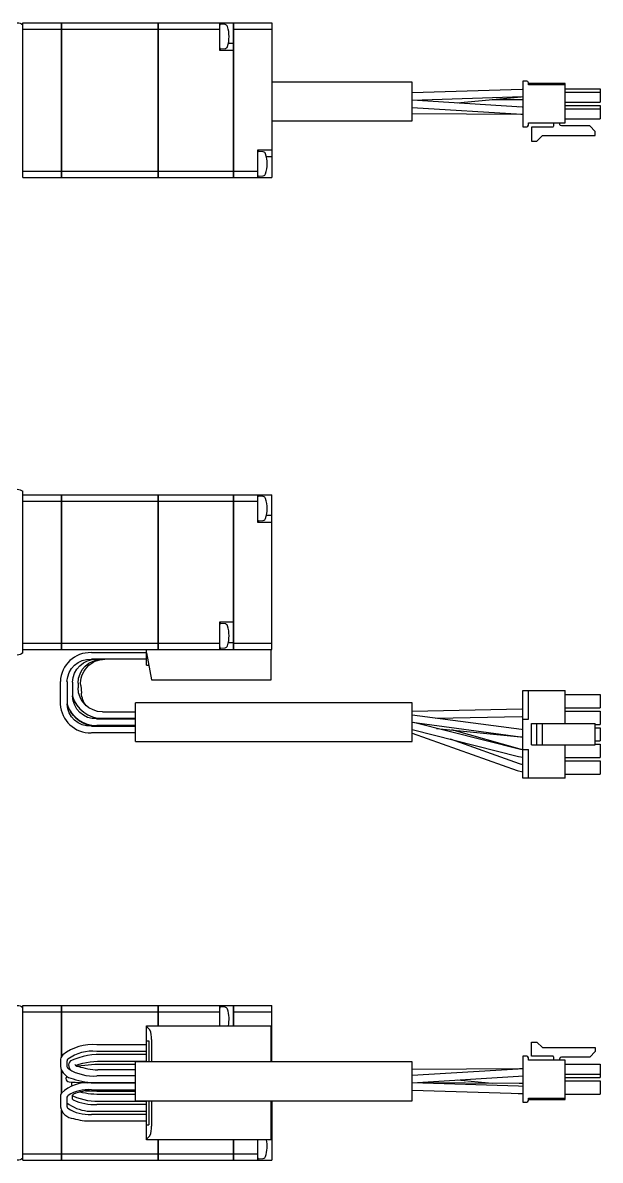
# Model space of a CAD drawing. Extents: x 0 to 517, y -8 to 216.
# Drawn here: x 141.8 to 246.2, y 10 to 215.7 of the extents above; entities that cross this region are included whole.
import ezdxf

# ---------------------------------------------------------------- set-up
doc = ezdxf.new("R2010")
doc.units = 0
doc.header["$LTSCALE"] = 0.5
doc.layers.add('MSM_CONTINUOUS', color=7, linetype='CONTINUOUS')

msp = doc.modelspace()

# ---------------------------------------------------------------- linework, layer by layer
at = {"layer": 'MSM_CONTINUOUS'}
for p, q in [((141.76, 215.68), (148.75, 215.68)), ((141.76, 187.68), (141.76, 215.68)), ((141.76, 214.53), (148.75, 214.53)), ((148.75, 187.68), (148.75, 215.68)), ((148.76, 215.67), (148.75, 215.67)), ((148.76, 214.52), (148.75, 214.52)), ((148.76, 215.68), (166.25, 215.68)), ((148.76, 215.68), (148.76, 187.68)), ((148.76, 214.53), (166.25, 214.53)), ((166.25, 187.68), (166.25, 215.68)), ((166.26, 215.67), (166.25, 215.67)), ((166.26, 214.52), (166.25, 214.52)), ((166.26, 215.68), (179.86, 215.68)), ((166.26, 215.68), (166.26, 187.68)), ((166.26, 214.53), (177.36, 214.53)), ((177.36, 210.68), (177.36, 215.68)), ((178.35, 215.35), (177.58, 215.42)), ((179.86, 187.68), (179.86, 215.68)), ((179.86, 215.67), (179.87, 215.67)), ((179.86, 214.52), (179.87, 214.52)), ((179.87, 215.68), (179.87, 187.68)), ((179.87, 215.68), (186.76, 215.68)), ((179.87, 214.53), (186.76, 214.53)), ((186.76, 215.68), (186.76, 187.68)), ((179.86, 211.93), (178.93, 211.93)), ((179.86, 210.68), (177.36, 210.68)), ((177.58, 210.95), (178.35, 211.02)), ((212.16, 204.92), (186.76, 204.92)), ((212.16, 197.92), (212.16, 204.92)), ((232.04, 203.63), (212.16, 202.99)), ((232.16, 203.63), (232.04, 203.63)), ((232.16, 205.15), (232.16, 196.87)), ((232.88, 205.15), (232.16, 205.15)), ((233.18, 204.44), (233.18, 204.85)), ((239.81, 204.69), (233.18, 204.69)), ((239.81, 204.44), (233.18, 204.44)), ((239.81, 197.58), (239.81, 204.69)), ((239.81, 203.71), (246.16, 203.71)), ((246.16, 203.71), (246.16, 201.31)), ((212.16, 201.68), (232.09, 202.33)), ((232.04, 200.44), (212.18, 201.69)), ((220.31, 201.18), (231.88, 202.3)), ((226.64, 201.79), (231.49, 201.83)), ((231.49, 201.83), (232.16, 201.83)), ((231.88, 202.3), (232.16, 202.32)), ((232.09, 202.33), (232.16, 202.33)), ((239.81, 203.11), (246.16, 203.11)), ((212.16, 200.38), (231.96, 199.14)), ((232.16, 200.45), (231.38, 200.48)), ((232.16, 200.44), (232.04, 200.44)), ((239.81, 201.31), (246.16, 201.31)), ((239.81, 200.71), (246.16, 200.71)), ((239.81, 200.11), (246.16, 200.11)), ((246.16, 200.71), (246.16, 198.31)), ((186.76, 197.92), (212.16, 197.92)), ((212.16, 199.29), (231.83, 199.14)), ((231.83, 199.14), (232.16, 199.13)), ((231.96, 199.14), (232.16, 199.14)), ((233.18, 197.58), (239.81, 197.58)), ((233.18, 197.17), (233.18, 197.58)), ((237.71, 197.58), (237.71, 196.98)), ((238.86, 197.3), (238.86, 197.58)), ((239.81, 198.31), (246.16, 198.31)), ((232.16, 196.87), (232.88, 196.87)), ((233.71, 196.83), (233.71, 194.3)), ((237.56, 196.83), (233.71, 196.83)), ((244.27, 197.02), (239.14, 197.02)), ((245.27, 196.02), (244.27, 197.02)), ((245.27, 195.32), (245.27, 196.02)), ((233.71, 194.3), (234.71, 194.3)), ((234.71, 194.3), (235.73, 195.32)), ((235.73, 195.32), (245.27, 195.32)), ((184.26, 187.68), (184.26, 192.68)), ((184.26, 192.68), (186.76, 192.68)), ((185.24, 192.35), (184.47, 192.42)), ((186.76, 191.43), (185.82, 191.43)), ((141.76, 188.84), (148.75, 188.84)), ((141.76, 187.68), (148.75, 187.68)), ((148.76, 188.84), (148.75, 188.84)), ((148.76, 187.69), (148.75, 187.69)), ((148.76, 188.84), (166.25, 188.84)), ((148.76, 187.68), (166.25, 187.68)), ((166.26, 188.84), (166.25, 188.84)), ((166.26, 187.69), (166.25, 187.69)), ((166.26, 188.84), (179.86, 188.84)), ((166.26, 187.68), (179.86, 187.68)), ((179.86, 188.84), (179.87, 188.84)), ((179.86, 187.69), (179.87, 187.69)), ((179.87, 188.84), (184.26, 188.84)), ((179.87, 187.68), (186.76, 187.68)), ((184.47, 187.95), (185.24, 188.02)), ((141.76, 101.72), (141.76, 130.96)), ((141.76, 130.34), (148.75, 130.34)), ((148.75, 102.34), (148.75, 130.34)), ((148.76, 130.33), (148.75, 130.33)), ((148.76, 130.34), (148.76, 102.34)), ((148.76, 130.34), (166.25, 130.34)), ((166.25, 102.34), (166.25, 130.34)), ((166.26, 130.33), (166.25, 130.33)), ((166.26, 130.34), (179.86, 130.34)), ((166.26, 130.34), (166.26, 102.34)), ((179.86, 102.34), (179.86, 130.34)), ((179.86, 130.33), (179.87, 130.33)), ((179.87, 130.34), (186.76, 130.34)), ((179.87, 130.34), (179.87, 102.34)), ((184.26, 125.34), (184.26, 130.34)), ((185.24, 130.01), (184.47, 130.07)), ((186.76, 102.34), (186.76, 130.34)), ((141.76, 129.19), (148.75, 129.19)), ((148.76, 129.18), (148.75, 129.18)), ((148.76, 129.19), (166.25, 129.19)), ((166.26, 129.18), (166.25, 129.18)), ((166.26, 129.19), (179.86, 129.19)), ((179.86, 129.18), (179.87, 129.18)), ((179.87, 129.19), (184.26, 129.19)), ((184.47, 125.61), (185.24, 125.68)), ((186.76, 126.59), (185.82, 126.59)), ((186.76, 125.34), (184.26, 125.34)), ((177.36, 107.34), (179.86, 107.34)), ((177.36, 102.34), (177.36, 107.34)), ((178.35, 107.01), (177.58, 107.07)), ((141.76, 103.5), (148.75, 103.5)), ((148.76, 103.49), (148.75, 103.49)), ((148.76, 103.5), (166.25, 103.5)), ((166.26, 103.49), (166.25, 103.49)), ((166.26, 103.5), (177.36, 103.5)), ((179.86, 103.59), (178.93, 103.59)), ((179.86, 103.49), (179.87, 103.49)), ((179.87, 103.5), (186.76, 103.5)), ((141.76, 102.34), (148.75, 102.34)), ((148.76, 102.35), (148.75, 102.35)), ((148.76, 102.34), (186.76, 102.34)), ((154.16, 101.79), (164.16, 101.79)), ((164.16, 99.54), (164.16, 102.34)), ((164.16, 101.74), (165.03, 96.84)), ((166.26, 102.35), (166.25, 102.35)), ((177.58, 102.61), (178.35, 102.68)), ((179.86, 102.35), (179.87, 102.35)), ((186.66, 96.84), (186.66, 102.34)), ((164.16, 100.59), (154.16, 100.59)), ((156.64, 100.59), (156.4, 100.59)), ((164.16, 99.54), (164.55, 99.54)), ((165.03, 96.84), (186.66, 96.84)), ((148.56, 92.49), (148.56, 96.59)), ((149.76, 96.59), (149.76, 92.49)), ((150.76, 96.43), (150.76, 93.95)), ((151.76, 96.28), (151.76, 95.4)), ((152.24, 95.83), (152.36, 94.44)), ((232.16, 94.94), (239.81, 94.94)), ((232.16, 79.09), (232.16, 94.94)), ((233.18, 89.75), (233.18, 94.94)), ((239.81, 88.95), (239.81, 94.94)), ((162.16, 85.69), (162.16, 92.69)), ((212.16, 92.69), (162.16, 92.69)), ((212.16, 85.69), (212.16, 92.69)), ((239.81, 94.22), (246.16, 94.22)), ((246.16, 94.22), (246.16, 91.82)), ((149.77, 92.5), (149.76, 92.53)), ((156.16, 91.09), (162.16, 91.09)), ((232.05, 91.54), (212.16, 91.14)), ((232.16, 91.54), (231.98, 91.54)), ((232.16, 91.54), (232.05, 91.54)), ((239.81, 91.82), (246.16, 91.82)), ((239.81, 91.22), (246.16, 91.22)), ((246.16, 91.22), (246.16, 88.82)), ((154.16, 88.49), (162.16, 88.49)), ((154.45, 89.95), (154.42, 89.95)), ((154.42, 89.95), (154.45, 89.94)), ((155.16, 89.89), (154.45, 89.95)), ((154.45, 89.94), (155.66, 89.79)), ((162.16, 89.89), (155.16, 89.89)), ((155.16, 89.79), (162.16, 89.79)), ((162.16, 88.59), (155.16, 88.59)), ((231.92, 87.88), (212.16, 90.5)), ((212.16, 89.19), (231.75, 86.59)), ((231.72, 84.27), (212.38, 89.16)), ((216.46, 89.93), (232.01, 90.24)), ((232.01, 90.24), (232.16, 90.24)), ((232.16, 89.75), (233.18, 89.75)), ((233.71, 85.09), (233.71, 88.95)), ((233.71, 88.95), (245.27, 88.95)), ((234.71, 85.09), (234.71, 88.95)), ((235.73, 85.09), (235.73, 88.95)), ((245.27, 85.09), (245.27, 88.95)), ((245.27, 88.82), (246.16, 88.82)), ((162.16, 87.29), (154.16, 87.29)), ((212.16, 87.87), (231.4, 83.01)), ((212.16, 87.2), (231.13, 80.47)), ((216.58, 88.1), (231.75, 86.58)), ((231.67, 84.31), (219.35, 87.82)), ((231.75, 86.59), (232.16, 86.55)), ((231.75, 86.58), (232.16, 86.55)), ((232.16, 87.85), (231.92, 87.88)), ((245.27, 88.22), (246.16, 88.22)), ((246.16, 88.22), (246.16, 85.82)), ((162.16, 85.69), (212.16, 85.69)), ((231.56, 81.69), (219.09, 86.12)), ((233.71, 85.09), (245.27, 85.09)), ((239.81, 79.09), (239.81, 85.09)), ((245.27, 85.82), (246.16, 85.82)), ((245.27, 85.22), (246.16, 85.22)), ((246.16, 85.22), (246.16, 82.82)), ((231.4, 83.01), (232.16, 82.88)), ((232.16, 84.2), (231.67, 84.31)), ((232.16, 84.19), (231.72, 84.27)), ((232.16, 84.29), (233.18, 84.29)), ((233.18, 79.09), (233.18, 84.29)), ((239.81, 82.82), (246.16, 82.82)), ((231.12, 80.47), (232.16, 80.21)), ((231.13, 80.47), (232.16, 80.21)), ((232.16, 81.53), (231.56, 81.7)), ((239.81, 82.22), (246.16, 82.22)), ((246.16, 82.22), (246.16, 79.82)), ((239.81, 79.09), (232.16, 79.09)), ((239.81, 79.82), (246.16, 79.82)), ((141.76, 38), (148.75, 38)), ((141.76, 10), (141.76, 38)), ((148.75, 28.71), (148.75, 38)), ((148.76, 37.99), (148.75, 37.99)), ((148.76, 38), (148.76, 28.73)), ((148.76, 38), (166.25, 38)), ((166.25, 34.3), (166.25, 38)), ((166.26, 37.99), (166.25, 37.99)), ((166.26, 38), (179.86, 38)), ((166.26, 38), (166.26, 34.3)), ((177.36, 34.3), (177.36, 38)), ((178.35, 37.66), (177.58, 37.73)), ((179.86, 34.3), (179.86, 38)), ((179.86, 37.99), (179.87, 37.99)), ((179.87, 38), (179.87, 34.3)), ((179.87, 38), (186.76, 38)), ((186.76, 27.77), (186.76, 38)), ((141.76, 36.85), (148.75, 36.85)), ((148.76, 36.85), (148.75, 36.85)), ((148.76, 36.85), (166.25, 36.85)), ((166.26, 36.85), (166.25, 36.85)), ((166.26, 36.85), (177.36, 36.85)), ((179.86, 36.85), (179.87, 36.85)), ((179.87, 36.85), (186.76, 36.85)), ((164.16, 34.3), (186.66, 34.3)), ((164.16, 27.77), (164.16, 34.3)), ((164.16, 34.19), (164.76, 33.59)), ((164.16, 34.19), (164.76, 33.59)), ((186.66, 27.77), (186.66, 34.3)), ((164.16, 30.9), (155.16, 30.9)), ((164.16, 31.6), (164.55, 31.6)), ((164.55, 31.6), (164.55, 27.77)), ((165.03, 31.82), (165.03, 27.77)), ((233.71, 28.85), (233.71, 31.38)), ((233.71, 31.38), (234.71, 31.38)), ((234.71, 31.38), (235.73, 30.36)), ((155.16, 29.7), (164.16, 29.7)), ((164.16, 29.1), (156.64, 29.1)), ((232.88, 28.81), (232.16, 28.81)), ((232.16, 28.81), (232.16, 20.53)), ((237.56, 28.85), (233.71, 28.85)), ((235.73, 30.36), (245.27, 30.36)), ((245.27, 29.66), (244.27, 28.66)), ((245.27, 30.36), (245.27, 29.66)), ((148.56, 27.95), (148.56, 27)), ((149.76, 26.98), (149.76, 27.95)), ((150.08, 26.96), (150.1, 26.92)), ((150.1, 26.92), (150.17, 26.72)), ((151.28, 27.17), (151.22, 27.33)), ((162.16, 27.3), (156.62, 27.3)), ((156.64, 27.9), (164.16, 27.9)), ((212.16, 27.77), (162.16, 27.77)), ((162.16, 20.77), (162.16, 27.77)), ((212.16, 20.77), (212.16, 27.77)), ((233.18, 28.1), (233.18, 28.51)), ((239.81, 28.1), (233.18, 28.1)), ((237.71, 28.7), (237.71, 28.1)), ((238.86, 28.1), (238.86, 28.38)), ((244.27, 28.66), (239.14, 28.66)), ((239.81, 20.99), (239.81, 28.1)), ((239.81, 27.37), (246.16, 27.37)), ((246.16, 27.37), (246.16, 24.97)), ((148.75, 22.1), (148.75, 26.35)), ((148.76, 26.32), (148.76, 22.12)), ((149.6, 24.99), (149.56, 24.79)), ((149.72, 25.17), (149.6, 24.99)), ((162.16, 25.25), (155.16, 25.25)), ((156.74, 26.35), (156.7, 26.35)), ((162.16, 26.35), (156.72, 26.35)), ((231.83, 26.55), (212.16, 26.4)), ((231.3, 26.5), (212.16, 25.3)), ((212.18, 24), (231.38, 25.2)), ((232.16, 26.54), (231.3, 26.5)), ((231.38, 25.2), (232.16, 25.24)), ((232.16, 26.55), (231.55, 26.55)), ((232.16, 26.55), (231.83, 26.55)), ((239.81, 25.57), (246.16, 25.57)), ((239.81, 24.97), (246.16, 24.97)), ((150.56, 24.13), (150.56, 24.08)), ((150.56, 24.08), (150.56, 23.67)), ((150.56, 23.67), (150.56, 23.64)), ((150.56, 23.64), (150.61, 23.41)), ((162.16, 23.95), (154.16, 23.95)), ((154.16, 22.75), (162.16, 22.75)), ((155.16, 24.05), (162.16, 24.05)), ((231.37, 23.38), (212.16, 24)), ((212.16, 22.7), (232.04, 22.06)), ((231.49, 23.86), (212.18, 24)), ((226.64, 23.89), (220.31, 24.51)), ((232.16, 23.36), (231.37, 23.38)), ((232.16, 23.85), (231.49, 23.86)), ((239.81, 24.37), (246.16, 24.37)), ((246.16, 24.37), (246.16, 21.97)), ((148.56, 21.4), (148.56, 19.65)), ((149.76, 19.65), (149.76, 21.4)), ((150.76, 21.06), (150.76, 21.79)), ((153.11, 22.57), (155.16, 22.5)), ((155.16, 22.5), (162.16, 22.5)), ((162.16, 21.9), (156.16, 21.9)), ((156.16, 20.7), (164.16, 20.7)), ((162.16, 20.77), (212.16, 20.77)), ((164.16, 13.7), (164.16, 20.77)), ((164.55, 20.77), (164.55, 16.4)), ((165.03, 20.77), (165.03, 16.18)), ((186.66, 13.7), (186.66, 20.77)), ((186.76, 20.77), (186.76, 10)), ((231.33, 22.08), (232.16, 22.06)), ((232.04, 22.06), (232.16, 22.05)), ((233.18, 21.24), (239.81, 21.24)), ((233.18, 20.83), (233.18, 21.24)), ((233.18, 20.99), (239.81, 20.99)), ((239.81, 21.97), (246.16, 21.97)), ((148.75, 10), (148.75, 19.05)), ((148.76, 19.03), (148.76, 10)), ((164.16, 20.1), (155.16, 20.1)), ((155.16, 18.9), (164.16, 18.9)), ((232.16, 20.53), (232.88, 20.53)), ((164.16, 18.3), (154.16, 18.3)), ((154.16, 17.1), (164.16, 17.1)), ((164.16, 16.4), (164.55, 16.4)), ((164.76, 14.41), (164.16, 13.81)), ((164.76, 14.41), (164.16, 13.81)), ((186.66, 13.7), (164.16, 13.7)), ((166.25, 10), (166.25, 13.7)), ((166.26, 13.7), (166.26, 10)), ((179.86, 10), (179.86, 13.7)), ((179.87, 13.7), (179.87, 10)), ((184.26, 10), (184.26, 13.7)), ((186.66, 13.75), (186.76, 13.75)), ((141.76, 11.15), (148.75, 11.15)), ((148.76, 11.16), (148.75, 11.16)), ((148.76, 11.15), (166.25, 11.15)), ((166.26, 11.16), (166.25, 11.16)), ((166.26, 11.15), (179.86, 11.15)), ((179.86, 11.16), (179.87, 11.16)), ((179.87, 11.15), (184.26, 11.15)), ((184.47, 10.27), (185.24, 10.34)), ((141.76, 10), (148.75, 10)), ((148.76, 10.01), (148.75, 10.01)), ((148.76, 10), (166.25, 10)), ((166.26, 10.01), (166.25, 10.01)), ((166.26, 10), (179.86, 10)), ((179.86, 10.01), (179.87, 10.01)), ((179.87, 10), (186.76, 10))]:
    msp.add_line(p, q, dxfattribs=at)
at = {"layer": 'MSM_CONTINUOUS', "extrusion": (0, 0, -1)}
for centre, radius, start, end in [((-140.76, 214.18), 1.5, 90, 131.8103), ((-237.56, 196.98), 0.15, 180, 270), ((-239.14, 197.3), 0.28, 270, 0), ((-140.76, 129.84), 1.5, 90, 131.8103), ((-140.76, 102.84), 1.5, 228.1897, 270), ((-153.97, 96.38), 4.22, 2.8542, 92.5704), ((-155.04, 96.31), 4.29, 1.642, 91.5567), ((-156.12, 96.24), 4.36, 0.5892, 90.5857), ((-156.61, 96.2), 4.39, 355.0821, 90.1308), ((-156.12, 95.45), 4.36, 269.4314, 359.3937), ((-155.05, 94.08), 4.29, 268.4892, 358.3121), ((-156.71, 94.83), 4.37, 322.9581, 354.9542), ((-153.98, 92.71), 4.22, 267.5064, 357.069), ((-155.06, 93.94), 5.45, 271.1091, 336.0046), ((-140.76, 36.5), 1.5, 90, 131.8103), ((-155.87, 14.14), 13.78, 70.6907, 93.2092), ((-155.96, 51.62), 25.29, 268.3223, 271.4809), ((-154.69, 10.56), 13.5, 84.8625, 92.0051), ((-155.73, 37.69), 15.8, 268.4424, 283.4128), ((-140.76, 11.5), 1.5, 228.1897, 270)]:
    msp.add_arc(centre, radius, start, end, dxfattribs=at)
at = {"layer": 'MSM_CONTINUOUS'}
for centre, radius, start, end in [((177.56, 215.22), 0.2, 85, 180), ((178.3, 214.85), 0.5, 17.6292, 85), ((173.06, 213.18), 6, 342.3708, 17.6292), ((177.56, 211.15), 0.2, 180, 275), ((178.3, 211.52), 0.5, 275, 342.3708), ((232.88, 204.85), 0.3, 360, 90), ((232.88, 197.17), 0.3, 270, 360), ((184.45, 192.22), 0.2, 85, 161.8051), ((185.19, 191.85), 0.5, 17.6292, 85), ((179.95, 190.18), 6, 342.3708, 17.6292), ((184.45, 188.15), 0.2, 198.1949, 275), ((185.19, 188.52), 0.5, 275, 342.3708), ((184.45, 129.87), 0.2, 85, 161.8051), ((185.19, 129.51), 0.5, 17.6292, 85), ((179.95, 127.84), 6, 342.3708, 17.6292), ((184.45, 125.81), 0.2, 198.1949, 275), ((185.19, 126.18), 0.5, 275, 342.3708), ((177.56, 106.87), 0.2, 85, 180), ((178.3, 106.51), 0.5, 17.6292, 85), ((173.06, 104.84), 6, 342.3708, 17.6292), ((178.3, 103.18), 0.5, 275, 342.3708), ((153.97, 96.38), 5.41, 87.9657, 177.8137), ((177.56, 102.81), 0.2, 180, 275), ((156.13, 95.48), 5.59, 195.9654, 270.2921), ((153.96, 92.7), 5.41, 182.1273, 272.0933), ((155.09, 94.16), 5.57, 197.3809, 270.7723), ((177.56, 37.53), 0.2, 85, 180), ((178.3, 37.17), 0.5, 17.6292, 85), ((173.06, 35.5), 6, 348.463, 17.6292), ((160.52, 32.06), 4.51, 356.9565, 19.8759), ((154.4, 22.19), 8.74, 85.0197, 128.3235), ((150.28, 27.92), 1.72, 139.0024, 178.8954), ((154.41, 22.01), 7.72, 84.4381, 125.6687), ((155.72, 16.4), 12.73, 85.8454, 114.6186), ((232.88, 28.51), 0.3, 0, 90), ((237.56, 28.7), 0.15, 0, 90), ((151.28, 27.44), 2.75, 189.2724, 261.0568), ((150.38, 27.88), 0.622, 138.9031, 173.0608), ((150.62, 27.19), 0.889, 193.8661, 231.118), ((151.03, 27.21), 0.978, 128.7039, 194.8652), ((151.81, 27.83), 0.846, 231.4689, 266.9127), ((155.88, 0.44), 26.87, 88.4238, 98.8516), ((155.98, 40.1), 13.77, 252.1759, 267.1972), ((239.14, 28.38), 0.28, 90, 180), ((150.18, 24.77), 0.622, 178.1145, 264.9417), ((154.58, 33.88), 8.65, 238.5524, 273.8561), ((151.29, 27.17), 1.21, 201.8456, 229.7784), ((154.97, 36.98), 12.93, 251.4264, 270.8555), ((155.98, 40.1), 13.77, 272.9984, 272.9996), ((153.31, 17.57), 6.43, 82.4193, 135.037), ((153.68, 15.64), 7.13, 86.1621, 121.44), ((153.88, 94.03), 69.98, 266.9256, 270.5083), ((155.87, 8.7), 14.15, 96.6571, 110.3054), ((150.01, 21.38), 1.45, 149.5973, 179.5942), ((150.23, 21.32), 0.476, 123.7324, 171.3862), ((151.3, 21.38), 0.679, 120.1743, 142.5013), ((150.99, 21.85), 0.266, 210.6087, 235.589), ((151.68, 21.89), 1.25, 222.2163, 230.9064), ((155.32, 31.63), 10.96, 245.8666, 274.385), ((154.64, 28.8), 8.72, 244.6207, 273.4586), ((232.88, 20.83), 0.3, 270, 0), ((151.12, 20.13), 2.6, 190.5511, 265.471), ((154.22, 26.1), 7.25, 231.9863, 263.6299), ((150.27, 19.76), 0.517, 191.8582, 224.7596), ((153.65, 25.14), 6.86, 236.8577, 274.2662), ((154.29, 27.31), 8.45, 264.0847, 275.9153), ((154.05, 28.49), 11.39, 254.0263, 270.5737), ((160.39, 15.96), 4.64, 340.4546, 2.713), ((179.95, 12.5), 6, 342.3708, 11.537), ((184.45, 10.47), 0.2, 198.1949, 275), ((185.19, 10.83), 0.5, 275, 342.3708)]:
    msp.add_arc(centre, radius, start, end, dxfattribs=at)

doc.saveas('drawing.dxf')
